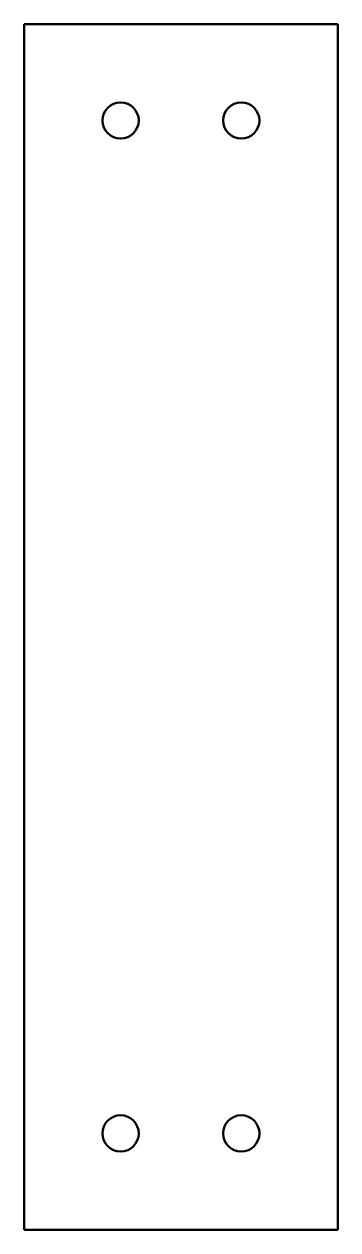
# Model space of a CAD drawing. Header units: millimetres. Extents: x 161 to 187, y 114 to 214.
import ezdxf

# ---------------------------------------------------------------- set-up
doc = ezdxf.new("R2010")
doc.units = ezdxf.units.MM

msp = doc.modelspace()

# ---------------------------------------------------------------- linework, layer by layer
at = {"color": 7, "linetype": 'Continuous', "lineweight": 50}
for p, q in [((186.89, 213.59), (160.89, 213.59)), ((160.89, 213.59), (160.89, 113.59)), ((186.89, 113.59), (186.89, 213.59)), ((160.89, 113.59), (186.89, 113.59))]:
    msp.add_line(p, q, dxfattribs=at)
for centre in [(168.89, 205.59), (178.89, 205.59), (168.89, 121.59), (178.89, 121.59)]:
    msp.add_circle(centre, 1.5, dxfattribs=at)

doc.saveas('drawing.dxf')
